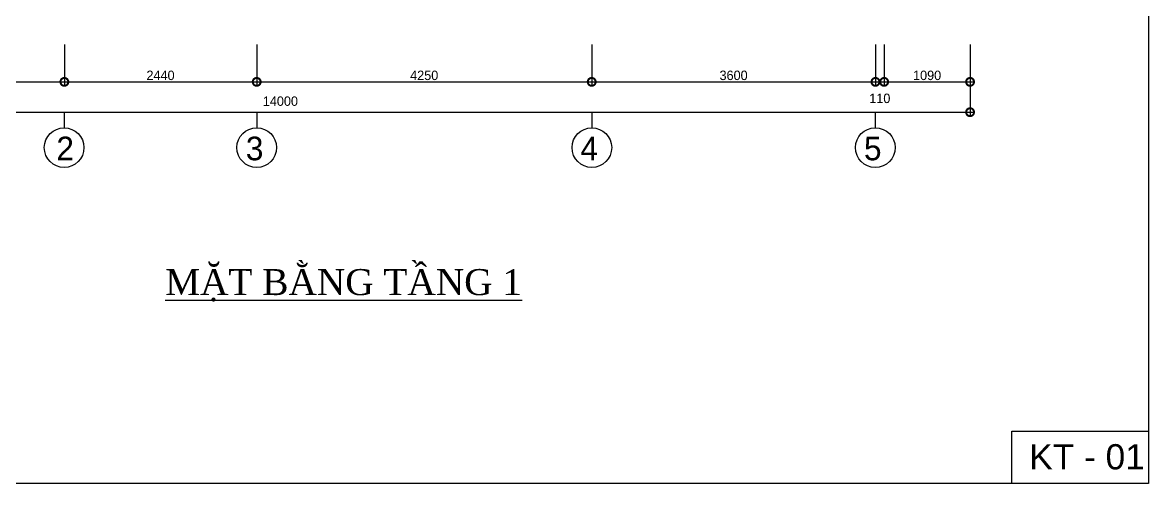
# Model space of a CAD drawing. Extents: x -13783 to 50918, y -8879 to 21290.
# Drawn here: x -6500 to 7784, y -8879 to -3028 of the extents above; entities that cross this region are included whole.
import ezdxf

# ---------------------------------------------------------------- set-up
doc = ezdxf.new("R2010")
doc.units = 0
doc.header["$LTSCALE"] = 600
doc.header["$MEASUREMENT"] = 0
doc.layers.get('0').update_dxf_attribs({"linetype": 'CONTINUOUS'})
doc.layers.get('Defpoints').update_dxf_attribs({"linetype": 'CONTINUOUS'})
for name, color, linetype in [('1', 1, 'CONTINUOUS'), ('4', 4, 'CONTINUOUS'), ('9', 54, 'CONTINUOUS')]:
    doc.layers.add(name, color=color, linetype=linetype)
doc.styles.add('GHICHU', font='VHARIAL.ttf', dxfattribs={"height": 420})
doc.styles.get("Standard").update_dxf_attribs({"font": 'VHARIAL.ttf'})
doc.styles.add('TT', font='VHAVAN.ttf')
doc.dimstyles.get("Standard").update_dxf_attribs({"dimtxt": 120, "dimasz": 200, "dimexe": 60, "dimexo": 110, "dimgap": 20, "dimtad": 1, "dimdec": 0, "dimzin": 0, "dimdsep": 46, "dimtxsty": 'TT', "dimblk1": 'DOTSMALL', "dimblk2": 'DOTSMALL', "dimsah": 1, "dimcen": 100, "dimdle": 60, "dimclrd": 251, "dimclre": 251, "dimclrt": 4, "dimadec": 0, "dimazin": 0, "dimtfac": 1, "dimtdec": 1, "dimtofl": 0, "dimtmove": 2, "dimatfit": 3, "dimldrblk": 'DOTSMALL', "dimfxl": 0, "dimtolj": 1, "dimtzin": 0, "dimarcsym": 0})

# ---------------------------------------------------------------- blocks, each defined once
blk = doc.blocks.new('_DOTSMALL')
at = {"color": 0, "linetype": 'ByBlock', "const_width": 0.5}
blk.add_lwpolyline([(-0.0625, 0, 1), (0.0625, 0, 1)], format="xyb", close=True, dxfattribs=at)
blk = doc.blocks.new('*D13')
at = {"color": 251, "linetype": 'ByBlock'}
for p, q in [((22287.60409744733, -3305.169598353314), (22287.60409744733, -3841.266124748898)), ((25887.60409744734, -3305.169598353314), (25887.60409744734, -3841.266124748898)), ((22227.60409744733, -3781.266124748898), (25947.60409744734, -3781.266124748898))]:
    blk.add_line(p, q, dxfattribs=at)
at = {"layer": 'Defpoints', "color": 0, "linetype": 'ByBlock'}
for p in [(22287.60409744733, -3195.169598353314), (25887.60409744734, -3195.169598353314), (25887.60409744734, -3781.266124748898)]:
    blk.add_point(p, dxfattribs=at)
at = {"color": 251, "linetype": 'ByBlock', "xscale": 200, "yscale": 200, "zscale": 200, "rotation": 180}
blk.add_blockref('_DOTSMALL', (22287.60409744733, -3781.266124748898), dxfattribs=at)
at = {"color": 251, "linetype": 'ByBlock', "xscale": 200, "yscale": 200, "zscale": 200}
blk.add_blockref('_DOTSMALL', (25887.60409744734, -3781.266124748898), dxfattribs=at)
at = {"color": 4, "linetype": 'ByBlock', "insert": (24087.60409744734, -3699.203996526822), "char_height": 120, "attachment_point": 5, "style": 'TT'}
blk.add_mtext('\\A1;3600', dxfattribs=at)
blk = doc.blocks.new('*D12')
at = {"color": 251, "linetype": 'ByBlock'}
for p, q in [((-8479.47094864042, -3305.169598353314), (-8479.47094864042, -4226.165583119891)), ((5520.529051359579, -3305.169598353314), (5520.529051359579, -4226.165583119891)), ((-8539.47094864042, -4166.165583119891), (5580.529051359579, -4166.165583119891))]:
    blk.add_line(p, q, dxfattribs=at)
at = {"layer": 'Defpoints', "color": 0, "linetype": 'ByBlock'}
for p in [(-8479.47094864042, -3195.169598353314), (5520.529051359579, -3195.169598353314), (5520.529051359579, -4166.165583119891)]:
    blk.add_point(p, dxfattribs=at)
at = {"color": 251, "linetype": 'ByBlock', "xscale": 200, "yscale": 200, "zscale": 200, "rotation": 180}
blk.add_blockref('_DOTSMALL', (-8479.47094864042, -4166.165583119891), dxfattribs=at)
at = {"color": 251, "linetype": 'ByBlock', "xscale": 200, "yscale": 200, "zscale": 200}
blk.add_blockref('_DOTSMALL', (5520.529051359579, -4166.165583119891), dxfattribs=at)
at = {"color": 4, "linetype": 'ByBlock', "insert": (-3228.996436811129, -4026.740926166127), "char_height": 120, "attachment_point": 5, "style": 'TT'}
blk.add_mtext('\\A1;14000', dxfattribs=at)
blk = doc.blocks.new('*D14')
at = {"color": 251, "linetype": 'ByBlock'}
for p, q in [((-5969.470948640423, -3305.140516579966), (-5969.470948640423, -3841.266124748898)), ((-3529.470948640424, -3305.140516579966), (-3529.470948640424, -3841.266124748898)), ((-6029.470948640423, -3781.266124748898), (-3469.470948640424, -3781.266124748898))]:
    blk.add_line(p, q, dxfattribs=at)
at = {"layer": 'Defpoints', "color": 0, "linetype": 'ByBlock'}
for p in [(-5969.470948640423, -3195.140516579966), (-3529.470948640424, -3195.140516579966), (-3529.470948640424, -3781.266124748898)]:
    blk.add_point(p, dxfattribs=at)
at = {"color": 251, "linetype": 'ByBlock', "xscale": 200, "yscale": 200, "zscale": 200, "rotation": 180}
blk.add_blockref('_DOTSMALL', (-5969.470948640423, -3781.266124748898), dxfattribs=at)
at = {"color": 251, "linetype": 'ByBlock', "xscale": 200, "yscale": 200, "zscale": 200}
blk.add_blockref('_DOTSMALL', (-3529.470948640424, -3781.266124748898), dxfattribs=at)
at = {"color": 4, "linetype": 'ByBlock', "insert": (-4749.470948640424, -3699.203996526822), "char_height": 120, "attachment_point": 5, "style": 'TT'}
blk.add_mtext('\\A1;2440', dxfattribs=at)
blk = doc.blocks.new('*D15')
at = {"color": 251, "linetype": 'ByBlock'}
for p, q in [((-8369.470948640423, -3305.140516579966), (-8369.470948640423, -3841.266124748898)), ((-5969.470948640423, -3305.140516579966), (-5969.470948640423, -3841.266124748898)), ((-8429.470948640423, -3781.266124748898), (-5909.470948640423, -3781.266124748898))]:
    blk.add_line(p, q, dxfattribs=at)
at = {"layer": 'Defpoints', "color": 0, "linetype": 'ByBlock'}
for p in [(-8369.470948640423, -3195.140516579966), (-5969.470948640423, -3195.140516579966), (-5969.470948640423, -3781.266124748898)]:
    blk.add_point(p, dxfattribs=at)
at = {"color": 251, "linetype": 'ByBlock', "xscale": 200, "yscale": 200, "zscale": 200, "rotation": 180}
blk.add_blockref('_DOTSMALL', (-8369.470948640423, -3781.266124748898), dxfattribs=at)
at = {"color": 251, "linetype": 'ByBlock', "xscale": 200, "yscale": 200, "zscale": 200}
blk.add_blockref('_DOTSMALL', (-5969.470948640423, -3781.266124748898), dxfattribs=at)
at = {"color": 4, "linetype": 'ByBlock', "insert": (-7169.470948640423, -3699.203996526822), "char_height": 120, "attachment_point": 5, "style": 'TT'}
blk.add_mtext('\\A1;2400', dxfattribs=at)
blk = doc.blocks.new('*D16')
at = {"color": 251, "linetype": 'ByBlock'}
for p, q in [((-3529.470948640424, -3305.140516579966), (-3529.470948640424, -3841.266124748898)), ((720.5290513595792, -3305.140516579966), (720.5290513595792, -3841.266124748898)), ((-3589.470948640424, -3781.266124748898), (780.5290513595792, -3781.266124748898))]:
    blk.add_line(p, q, dxfattribs=at)
at = {"layer": 'Defpoints', "color": 0, "linetype": 'ByBlock'}
for p in [(-3529.470948640424, -3195.140516579966), (720.5290513595792, -3195.140516579966), (720.5290513595792, -3781.266124748898)]:
    blk.add_point(p, dxfattribs=at)
at = {"color": 251, "linetype": 'ByBlock', "xscale": 200, "yscale": 200, "zscale": 200, "rotation": 180}
blk.add_blockref('_DOTSMALL', (-3529.470948640424, -3781.266124748898), dxfattribs=at)
at = {"color": 251, "linetype": 'ByBlock', "xscale": 200, "yscale": 200, "zscale": 200}
blk.add_blockref('_DOTSMALL', (720.5290513595792, -3781.266124748898), dxfattribs=at)
at = {"color": 4, "linetype": 'ByBlock', "insert": (-1404.470948640423, -3699.203996526822), "char_height": 120, "attachment_point": 5, "style": 'TT'}
blk.add_mtext('\\A1;4250', dxfattribs=at)
blk = doc.blocks.new('*D19')
at = {"color": 251, "linetype": 'ByBlock'}
for p, q in [((25997.60409744733, -3305.169598353314), (25997.60409744733, -3841.266124748898)), ((27087.60409744733, -3305.169598353314), (27087.60409744733, -3841.266124748898)), ((25937.60409744733, -3781.266124748898), (27147.60409744733, -3781.266124748898))]:
    blk.add_line(p, q, dxfattribs=at)
at = {"layer": 'Defpoints', "color": 0, "linetype": 'ByBlock'}
for p in [(25997.60409744733, -3195.169598353314), (27087.60409744733, -3195.169598353314), (27087.60409744733, -3781.266124748898)]:
    blk.add_point(p, dxfattribs=at)
at = {"color": 251, "linetype": 'ByBlock', "xscale": 200, "yscale": 200, "zscale": 200, "rotation": 180}
blk.add_blockref('_DOTSMALL', (25997.60409744733, -3781.266124748898), dxfattribs=at)
at = {"color": 251, "linetype": 'ByBlock', "xscale": 200, "yscale": 200, "zscale": 200}
blk.add_blockref('_DOTSMALL', (27087.60409744733, -3781.266124748898), dxfattribs=at)
at = {"color": 4, "linetype": 'ByBlock', "insert": (26542.60409744733, -3699.203996526822), "char_height": 120, "attachment_point": 5, "style": 'TT'}
blk.add_mtext('\\A1;1090', dxfattribs=at)
blk = doc.blocks.new('*D18')
at = {"color": 251, "linetype": 'ByBlock'}
for p, q in [((25887.60409744734, -3305.169598353314), (25887.60409744734, -3841.266124748898)), ((25997.60409744733, -3305.169598353314), (25997.60409744733, -3841.266124748898)), ((25827.60409744734, -3781.266124748898), (25997.60409744733, -3781.266124748898))]:
    blk.add_line(p, q, dxfattribs=at)
at = {"layer": 'Defpoints', "color": 0, "linetype": 'ByBlock'}
for p in [(25887.60409744734, -3195.169598353314), (25997.60409744733, -3195.169598353314), (25997.60409744733, -3781.266124748898)]:
    blk.add_point(p, dxfattribs=at)
at = {"color": 251, "linetype": 'ByBlock', "xscale": 200, "yscale": 200, "zscale": 200, "rotation": 180}
blk.add_blockref('_DOTSMALL', (25887.60409744734, -3781.266124748898), dxfattribs=at)
at = {"color": 251, "linetype": 'ByBlock', "xscale": 200, "yscale": 200, "zscale": 200}
blk.add_blockref('_DOTSMALL', (25997.60409744733, -3781.266124748898), dxfattribs=at)
at = {"color": 4, "linetype": 'ByBlock', "insert": (25942.60409744733, -3991.266124748898), "char_height": 120, "attachment_point": 5, "style": 'TT'}
blk.add_mtext('\\A1;110', dxfattribs=at)

msp = doc.modelspace()

# ---------------------------------------------------------------- linework, layer by layer
at = {"color": 3}
for points in [[(-13783.16112948324, -8879.247884809702), (-13783.16112948324, 6205.581352705587), (7783.91391660451, 6205.581352705587), (7783.913916604502, -8879.247884809702), (-13783.16112948324, -8879.247884809702)], [(7783.913916604502, -8879.247884809702), (6050.174863813889, -8879.247884809702), (6050.174863813889, -8214.821653154147), (7783.913916604502, -8214.821653154147)]]:
    msp.add_lwpolyline(points, close=True, dxfattribs=at)
at = {"layer": '9', "color": 2}
for p, q in [((-5972.075621949818, -4166.165583119891), (-5972.075621949818, -4364.425587360562)), ((-3529.320403173282, -4166.165583119891), (-3529.320403173282, -4364.425587360562)), ((722.5760562545001, -4166.165583119891), (722.5760562545001, -4364.425587360562)), ((4318.415888057436, -4166.165583119891), (4318.415888057436, -4364.425587360562))]:
    msp.add_line(p, q, dxfattribs=at)
for centre in [(-5972.075621949818, -4616.070989258402), (-3529.320403173282, -4616.070989258402), (722.5760562545001, -4616.070989258402), (4318.415888057436, -4616.070989258402)]:
    msp.add_circle(centre, 251.7079018978394, dxfattribs=at)

# ---------------------------------------------------------------- texts
at = {"color": 4, "style": 'GHICHU'}
msp.add_text('kt - 01', height=320, dxfattribs=at).set_placement((6271.542365952304, -8700.110961170314))
at = {"layer": '1', "color": 2, "insert": (-4690.80935787188, -6157.66766948915), "char_height": 330, "attachment_point": 1}
msp.add_mtext('\\f.VnTimeH|b0|i0|c0|p34;\\LmÆt b»ng tÇng 1', dxfattribs=at)
at = {"layer": '9', "color": 2, "style": 'TT'}
for s, p in [('2', (-6070.732634732005, -4776.575209963423)), ('3', (-3667.287640518996, -4776.575209963423)), ('4', (578.1997243945698, -4776.575209963423)), ('5', (4174.497348662808, -4776.575209963423))]:
    msp.add_text(s, height=300, dxfattribs=at).set_placement(p)

# ---------------------------------------------------------------- dimensions: what is measured, and where the dimension line sits
at = {"layer": '4'}
dim = msp.add_linear_dim(base=(5520.529051359579, -4166.165583119891), p1=(-8479.47094864042, -3195.169598353314), p2=(5520.529051359579, -3195.169598353314), dimstyle='Standard', dxfattribs=at)
dim.commit()
dim.dimension.update_dxf_attribs({"geometry": '*D12', "text_midpoint": (-3228.996436811129, -4026.740926166127), "dimtype": 160})
for base, p1, p2, picture, middle in [((-5969.470948640423, -3781.266124748898), (-8369.470948640423, -3195.140516579966), (-5969.470948640423, -3195.140516579966), '*D15', (-7169.470948640423, -3699.203996526822)), ((-3529.470948640424, -3781.266124748898), (-5969.470948640423, -3195.140516579966), (-3529.470948640424, -3195.140516579966), '*D14', (-4749.470948640424, -3699.203996526822)), ((720.5290513595792, -3781.266124748898), (-3529.470948640424, -3195.140516579966), (720.5290513595792, -3195.140516579966), '*D16', (-1404.470948640423, -3699.203996526822))]:
    dim = msp.add_linear_dim(base=base, p1=p1, p2=p2, dimstyle='Standard', dxfattribs=at)
    dim.commit()
    dim.dimension.update_dxf_attribs({"geometry": picture, "text_midpoint": middle})
dim = msp.add_linear_dim(base=(4320.529051359583, -3781.266124748898), p1=(720.5290513595792, -3195.169598353314), p2=(4320.529051359583, -3195.169598353314), dimstyle='Standard', dxfattribs=at)
dim.commit()
dim.dimension.update_dxf_attribs({"geometry": '*D13', "text_midpoint": (2520.529051359583, -3699.203996526822), "insert": (-21567.07504608775, 0)})
at = {"layer": '9'}
for base, p1, p2, picture, middle in [((4430.529051359576, -3781.266124748898), (4320.529051359583, -3195.169598353314), (4430.529051359576, -3195.169598353314), '*D18', (4375.529051359579, -3991.266124748898)), ((5520.529051359579, -3781.266124748898), (4430.529051359576, -3195.169598353314), (5520.529051359579, -3195.169598353314), '*D19', (4975.529051359576, -3699.203996526822))]:
    dim = msp.add_linear_dim(base=base, p1=p1, p2=p2, dimstyle='Standard', dxfattribs=at)
    dim.commit()
    dim.dimension.update_dxf_attribs({"geometry": picture, "text_midpoint": middle, "insert": (-21567.07504608775, 0)})

doc.saveas('drawing.dxf')
